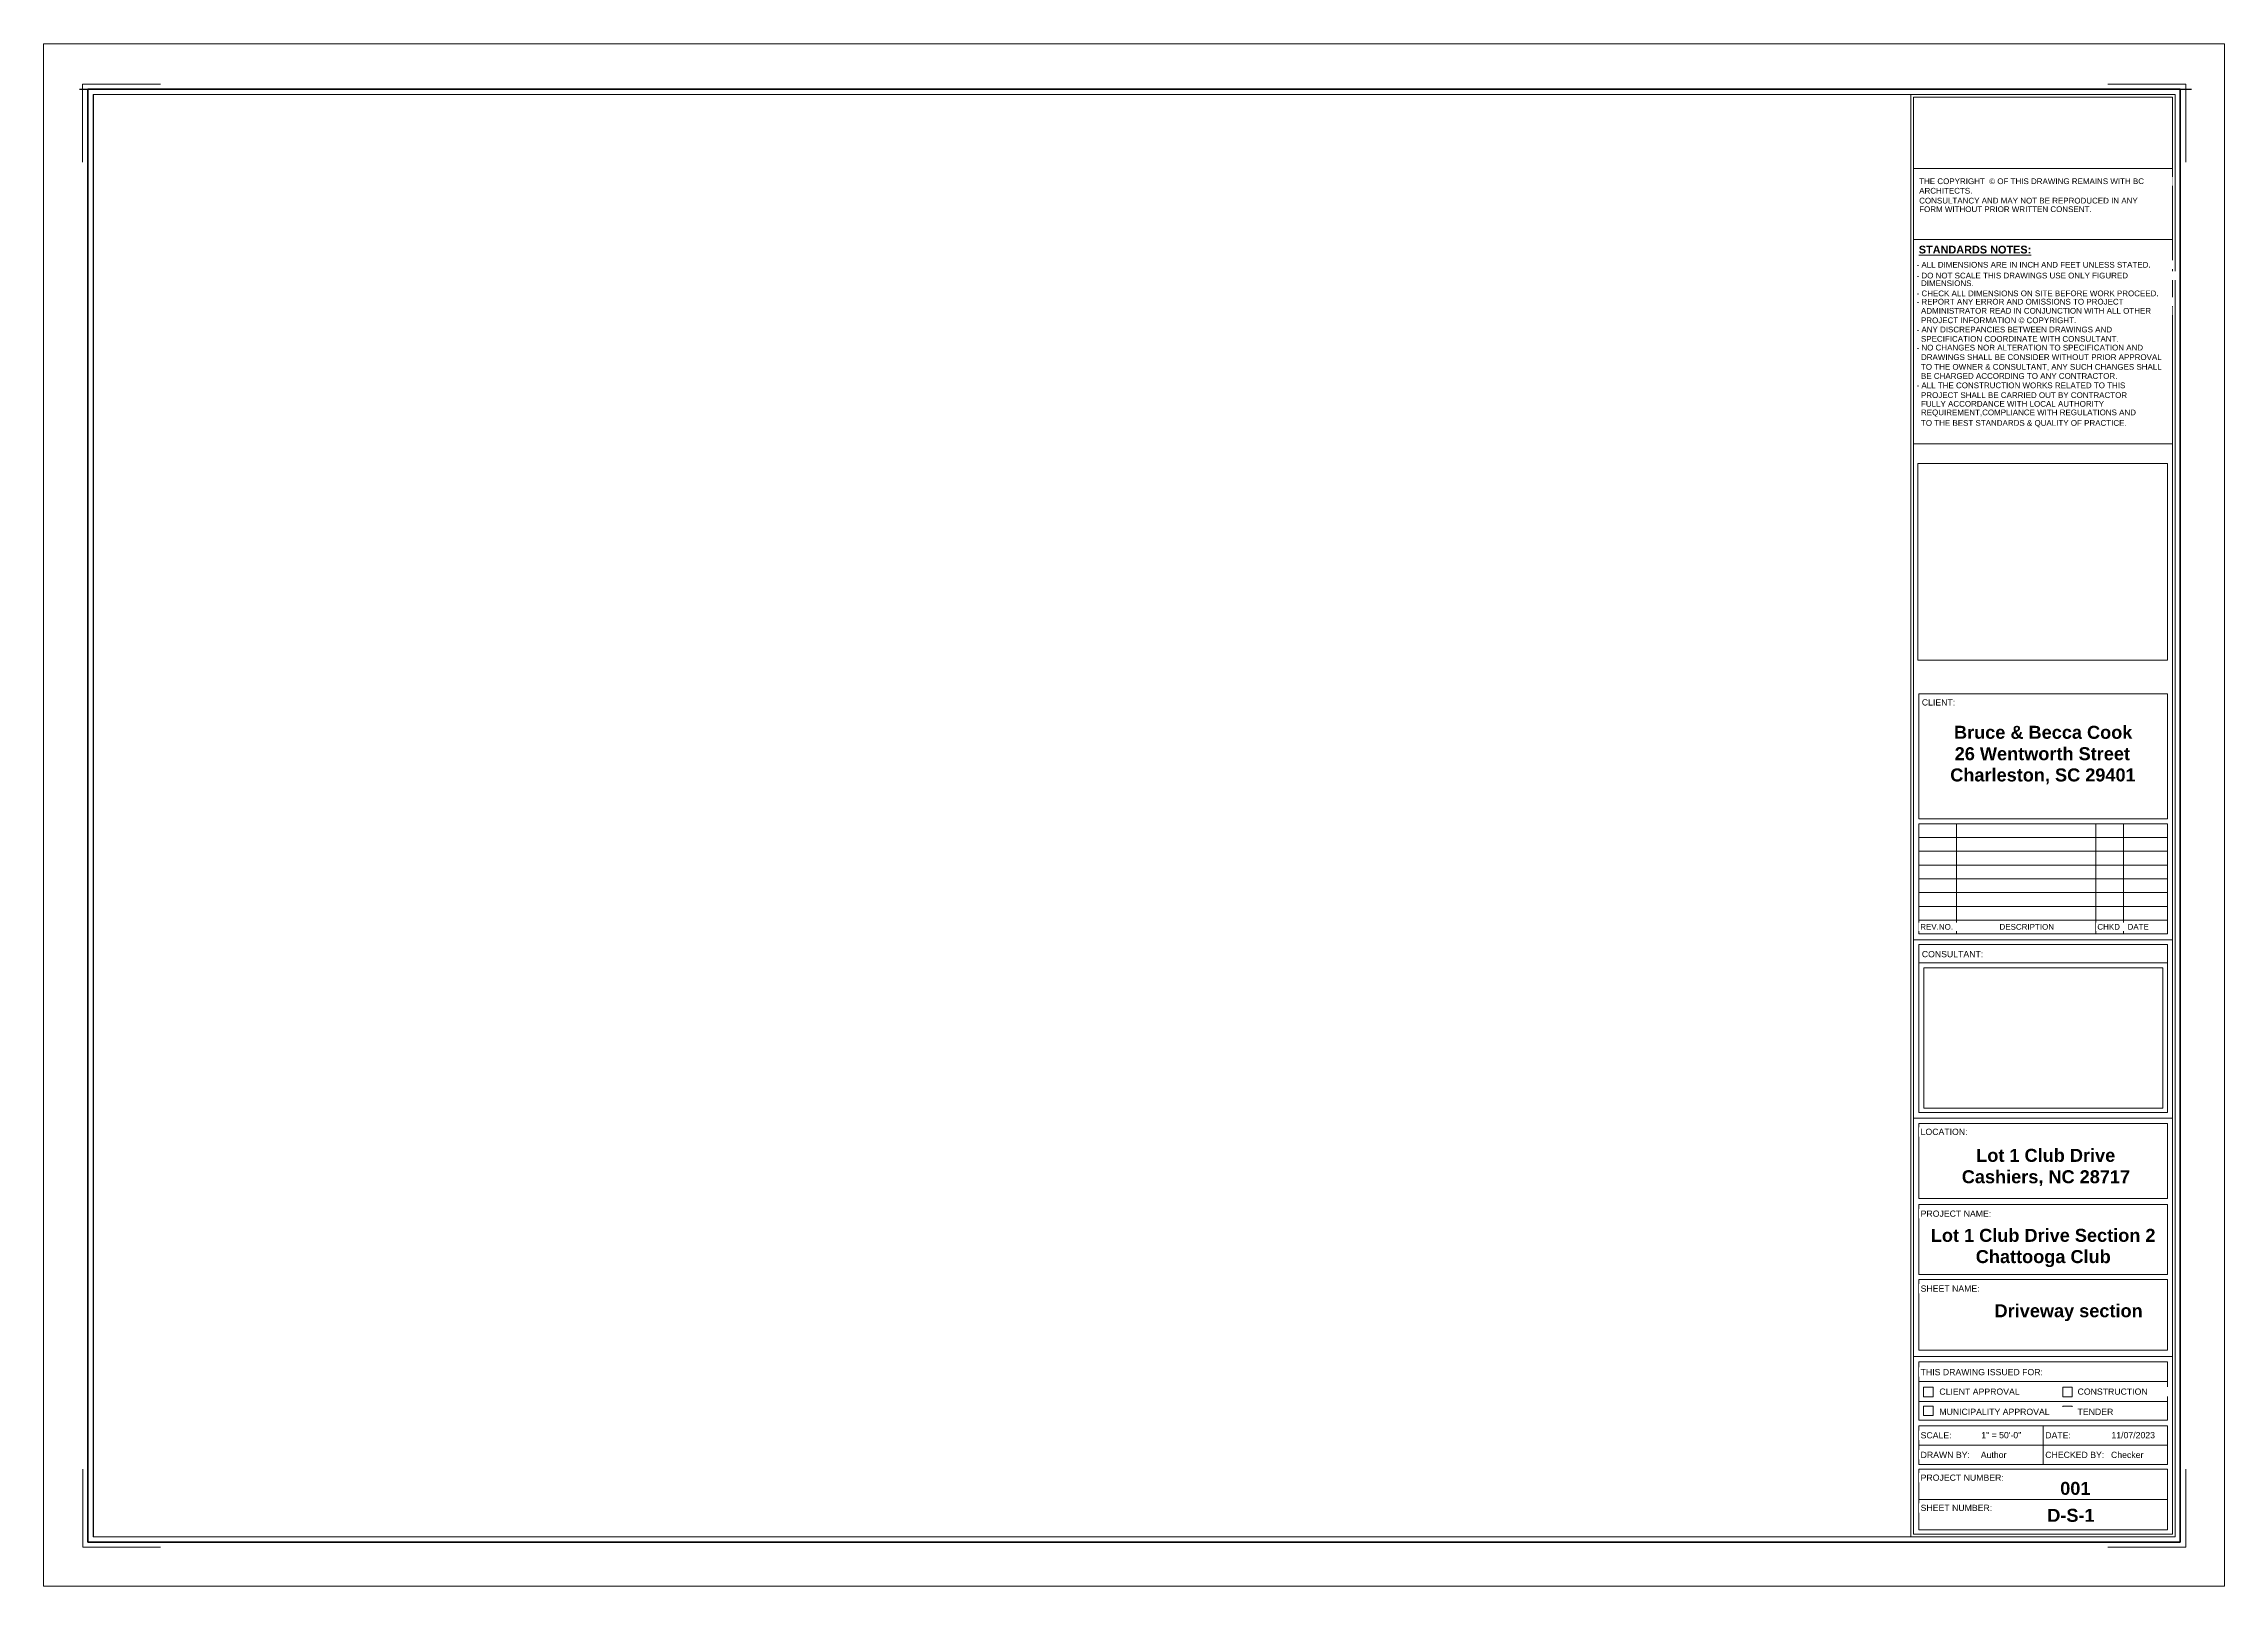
# Paper-space layout 'Section Sheet - (1)' of a CAD drawing. Header units: feet. Extents: x 0.3 to 16, y 0.2 to 11.3.
import ezdxf

# ---------------------------------------------------------------- set-up
doc = ezdxf.new("R2010")
doc.units = ezdxf.units.FT
doc.header["$MEASUREMENT"] = 0
for name, color, linetype, lineweight in [('G-ANNO-TTLB', 6, 'Continuous', 9), ('G-ANNO-TTLB-MEDM', 33, 'Continuous', 20), ('G-ANNO-TTLB-THIN', 151, 'Continuous', 9), ('G-ANNO-TTLB-WIDE', 214, 'Continuous', 50)]:
    doc.layers.add(name, color=color, linetype=linetype, lineweight=lineweight)
doc.layers.add('G-SHBD', color=7, linetype='Continuous')
doc.styles.add('Arial', font='arial.ttf', dxfattribs={"height": 37.5})
doc.styles.add('Arial_1', font='arial.ttf', dxfattribs={"height": 42.1875})
doc.styles.add('Arial_B', font='arialbd.ttf', dxfattribs={"height": 0.059055})
doc.styles.add('Arial_B_1', font='arialbd.ttf', dxfattribs={"height": 0.098425})
picture_1 = doc.add_image_def('image1.png', size_in_pixel=(1453, 721))
picture_2 = doc.add_image_def('image2.png', size_in_pixel=(779, 613))

# ---------------------------------------------------------------- blocks, each defined once
blk = doc.blocks.new('A3 pro - A3-PRO-378740-SITE PLAN')
at = {"layer": 'G-ANNO-TTLB'}
for p, q in [((25.454, 0.014), (25.454, 11.706)), ((25.454, 11.706), (41.99, 11.706)), ((41.99, 11.706), (41.99, 0.014)), ((41.99, 0.014), (25.454, 0.014))]:
    blk.add_line(p, q, dxfattribs=at)
at = {"layer": 'G-ANNO-TTLB-MEDM'}
for p, q in [((41.615, 11.321), (25.829, 11.321)), ((25.829, 11.321), (25.829, 0.388)), ((39.612, 0.388), (39.612, 11.321)), ((41.595, 11.301), (39.632, 11.301)), ((39.632, 0.408), (39.632, 11.301)), ((41.105, 11.399), (41.696, 11.399)), ((41.595, 11.301), (41.595, 0.408)), ((41.615, 11.321), (41.615, 0.388)), ((41.696, 11.399), (41.696, 10.808)), ((39.632, 10.76), (41.595, 10.76)), ((39.632, 10.222), (41.595, 10.222)), ((39.632, 8.672), (41.595, 8.672)), ((39.673, 5.832), (39.673, 6.778)), ((39.673, 6.778), (41.558, 6.778)), ((41.558, 6.778), (41.558, 5.832)), ((41.558, 5.832), (39.673, 5.832)), ((39.673, 4.959), (39.673, 5.793)), ((39.673, 5.793), (41.558, 5.793)), ((39.959, 5.793), (39.959, 4.959)), ((41.015, 5.793), (41.015, 4.959)), ((41.224, 5.793), (41.224, 4.959)), ((41.558, 5.793), (41.558, 4.959)), ((39.673, 5.689), (41.558, 5.689)), ((39.673, 5.585), (41.558, 5.585)), ((39.673, 5.48), (41.558, 5.48)), ((39.673, 5.376), (41.558, 5.376)), ((39.673, 5.272), (41.558, 5.272)), ((39.673, 5.167), (41.558, 5.167)), ((39.673, 5.063), (41.558, 5.063)), ((39.632, 4.913), (41.595, 4.913)), ((41.558, 4.959), (39.673, 4.959)), ((39.673, 3.606), (39.673, 4.878)), ((39.673, 4.878), (41.558, 4.878)), ((41.558, 4.878), (41.558, 3.606)), ((39.673, 4.739), (41.558, 4.739)), ((39.632, 3.563), (41.595, 3.563)), ((41.558, 3.606), (39.673, 3.606)), ((39.673, 2.952), (39.673, 3.522)), ((39.673, 3.522), (41.558, 3.522)), ((41.558, 3.522), (41.558, 2.952)), ((41.558, 2.952), (39.673, 2.952)), ((39.673, 2.378), (39.673, 2.908)), ((39.673, 2.908), (41.558, 2.908)), ((41.558, 2.908), (41.558, 2.378)), ((41.558, 2.378), (39.673, 2.378)), ((39.673, 1.803), (39.673, 2.34)), ((39.673, 2.34), (41.558, 2.34)), ((41.558, 2.34), (41.558, 1.803)), ((39.632, 1.755), (41.595, 1.755)), ((41.558, 1.803), (39.673, 1.803)), ((39.673, 1.272), (39.673, 1.714)), ((39.673, 1.714), (41.558, 1.714)), ((41.558, 1.714), (41.558, 1.272)), ((39.673, 1.567), (41.558, 1.567)), ((39.708, 1.45), (39.708, 1.522)), ((39.708, 1.522), (39.78, 1.522)), ((39.78, 1.522), (39.78, 1.45)), ((40.763, 1.45), (40.763, 1.522)), ((40.763, 1.522), (40.835, 1.522)), ((40.835, 1.522), (40.835, 1.45)), ((39.673, 1.415), (41.558, 1.415)), ((39.78, 1.45), (39.708, 1.45)), ((39.78, 1.379), (39.708, 1.379)), ((39.708, 1.379), (39.708, 1.308)), ((39.78, 1.308), (39.78, 1.379)), ((40.835, 1.45), (40.763, 1.45)), ((40.835, 1.379), (40.763, 1.379)), ((40.763, 1.379), (40.763, 1.308)), ((40.835, 1.308), (40.835, 1.379)), ((41.558, 1.272), (39.673, 1.272)), ((39.673, 0.937), (39.673, 1.231)), ((39.673, 1.231), (41.558, 1.231)), ((39.708, 1.308), (39.78, 1.308)), ((40.615, 1.231), (40.615, 0.937)), ((40.763, 1.308), (40.835, 1.308)), ((41.558, 1.231), (41.558, 0.937)), ((39.673, 1.084), (41.558, 1.084)), ((41.558, 0.937), (39.673, 0.937)), ((39.673, 0.442), (39.673, 0.901)), ((39.673, 0.901), (41.558, 0.901)), ((41.558, 0.901), (41.558, 0.442)), ((41.696, 0.31), (41.696, 0.901)), ((39.673, 0.671), (41.558, 0.671)), ((25.829, 0.388), (41.615, 0.388)), ((39.632, 0.408), (41.595, 0.408)), ((41.558, 0.442), (39.673, 0.442)), ((41.105, 0.31), (41.696, 0.31))]:
    blk.add_line(p, q, dxfattribs=at)
at = {"layer": 'G-ANNO-TTLB-THIN'}
for p, q in [((25.749, 11.4), (26.34, 11.4)), ((25.749, 10.809), (25.749, 11.4)), ((25.75, 0.901), (25.75, 0.31)), ((25.75, 0.31), (26.341, 0.31))]:
    blk.add_line(p, q, dxfattribs=at)
at = {"layer": 'G-ANNO-TTLB-WIDE'}
for p, q in [((25.789, 11.36), (25.789, 0.349)), ((41.654, 11.36), (25.789, 11.36)), ((39.48, 11.36), (41.654, 11.36)), ((41.654, 11.36), (41.654, 0.349)), ((25.789, 0.349), (41.654, 0.349))]:
    blk.add_line(p, q, dxfattribs=at)
at = {"layer": 'G-ANNO-TTLB'}
image = blk.add_image(picture_2, insert=(39.665, 7.034), size_in_units=(1.892, 1.489), dxfattribs=at)
image.dxf.flags = 7
image = blk.add_image(picture_1, insert=(39.711, 3.639), size_in_units=(1.811, 1.063), dxfattribs=at)
image.dxf.flags = 7
at = {"layer": 'G-ANNO-TTLB', "attachment_point": 1, "bg_fill": 3, "box_fill_scale": 1.25, "bg_fill_color": 256, "bg_fill_true_color": 13158600, "bg_fill_transparency": 0}
for s, insert, char_height, width, style in [('THE COPYRIGHT  © OF THIS DRAWING REMAINS WITH BC ', (39.675, 10.685), 0.04331, 1.91171, 'Arial_1'), ('- ALL DIMENSIONS ARE IN INCH AND FEET UNLESS STATED.', (39.655, 10.052), 0.04331, 1.93938, 'Arial_1'), ('CLIENT:', (39.695, 6.737), 0.0472, 0.32825, 'Arial'), ('REV.NO.', (39.683, 5.034), 0.0433, 0.30931, 'Arial_1'), ('DESCRIPTION', (40.284, 5.034), 0.04331, 0.50816, 'Arial_1'), ('CHKD', (41.026, 5.034), 0.0433, 0.21147, 'Arial_1'), ('CONSULTANT:', (39.695, 4.829), 0.04724, 0.59653, 'Arial'), ('LOCATION:', (39.686, 3.482), 0.0472, 0.46081, 'Arial'), ('PROJECT NAME:', (39.686, 2.862), 0.04724, 0.69122, 'Arial'), ('SHEET NAME:', (39.686, 2.294), 0.04724, 0.57759, 'Arial'), ('CLIENT APPROVAL', (39.828, 1.513), 0.04724, 0.77959, 'Arial'), ('SCALE:', (39.686, 1.182), 0.0472, 0.30616, 'Arial'), ('DATE:', (40.631, 1.182), 0.0472, 0.2525, 'Arial'), ('PROJECT NUMBER:', (39.686, 0.861), 0.04724, 0.81431, 'Arial'), ('SHEET NUMBER:', (39.686, 0.632), 0.04724, 0.70069, 'Arial')]:
    blk.add_mtext(s, dxfattribs=dict(at, insert=insert, char_height=char_height, width=width, style=style))
for s, insert, char_height, width, style in [('ARCHITECTS.', (39.675, 10.613), 0.04331, 0.49237, 'Arial_1'), ('\\LSTANDARDS NOTES:', (39.672, 10.175), 0.05906, 1.02578, 'Arial_B'), ('- DO NOT SCALE THIS DRAWINGS USE ONLY FIGURED', (39.655, 9.97), 0.04331, 1.95385, 'Arial_1'), ('DATE', (41.255, 5.034), 0.0433, 0.19569, 'Arial_1'), ('MUNICIPALITY APPROVAL', (39.828, 1.36), 0.04724, 1.07313, 'Arial'), ('DRAWN BY:', (39.686, 1.034), 0.0472, 0.49553, 'Arial'), ('CHECKED BY:', (40.631, 1.034), 0.04724, 0.58391, 'Arial')]:
    blk.add_mtext(s, dxfattribs=dict(at, insert=insert, char_height=char_height, width=width, style=style))
for s, insert, char_height, width, style in [('CONSULTANCY AND MAY NOT BE REPRODUCED IN ANY ', (39.675, 10.538), 0.04331, 1.89643, 'Arial_1'), ('  DIMENSIONS.', (39.655, 9.912), 0.04331, 0.53656, 'Arial_1'), ('CONSTRUCTION', (40.876, 1.513), 0.04724, 0.68491, 'Arial')]:
    blk.add_mtext(s, dxfattribs=dict(at, insert=insert, char_height=char_height, width=width, style=style))
for s, insert, char_height, width, style in [('FORM WITHOUT PRIOR WRITTEN CONSENT.', (39.675, 10.473), 0.04331, 1.61916, 'Arial_1'), ('- CHECK ALL DIMENSIONS ON SITE BEFORE WORK PROCEED.', (39.655, 9.835), 0.04331, 1.9249, 'Arial_1'), ('THIS DRAWING ISSUED FOR:', (39.686, 1.661), 0.04724, 1.21831, 'Arial'), ('TENDER', (40.876, 1.36), 0.0472, 0.35034, 'Arial')]:
    blk.add_mtext(s, dxfattribs=dict(at, insert=insert, char_height=char_height, width=width, style=style))
at = {"layer": 'G-ANNO-TTLB', "insert": (39.655, 9.772), "char_height": 0.04331, "width": 1.94741, "attachment_point": 1, "style": 'Arial_1', "bg_fill": 3, "box_fill_scale": 1.25, "bg_fill_color": 256, "bg_fill_true_color": 13158600, "bg_fill_transparency": 0}
blk.add_mtext('- REPORT ANY ERROR AND OMISSIONS TO PROJECT', dxfattribs=at)
at = {"layer": 'G-ANNO-TTLB', "insert": (39.655, 9.703), "char_height": 0.04331, "width": 1.92809, "attachment_point": 1, "style": 'Arial_1', "bg_fill": 3, "box_fill_scale": 1.25, "bg_fill_color": 256, "bg_fill_true_color": 13158600, "bg_fill_transparency": 0}
blk.add_mtext('  ADMINISTRATOR READ IN CONJUNCTION WITH ALL OTHER', dxfattribs=at)
at = {"layer": 'G-ANNO-TTLB', "insert": (39.655, 9.631), "char_height": 0.04331, "width": 1.50238, "attachment_point": 1, "style": 'Arial_1', "bg_fill": 3, "box_fill_scale": 1.25, "bg_fill_color": 256, "bg_fill_true_color": 13158600, "bg_fill_transparency": 0}
blk.add_mtext('  PROJECT INFORMATION © COPYRIGHT.', dxfattribs=at)
at = {"layer": 'G-ANNO-TTLB', "insert": (39.655, 9.561), "char_height": 0.04331, "width": 1.83062, "attachment_point": 1, "style": 'Arial_1', "bg_fill": 3, "box_fill_scale": 1.25, "bg_fill_color": 256, "bg_fill_true_color": 13158600, "bg_fill_transparency": 0}
blk.add_mtext('- ANY DISCREPANCIES BETWEEN DRAWINGS AND', dxfattribs=at)
at = {"layer": 'G-ANNO-TTLB', "insert": (39.655, 9.49), "char_height": 0.04331, "width": 1.88744, "attachment_point": 1, "style": 'Arial_1', "bg_fill": 3, "box_fill_scale": 1.25, "bg_fill_color": 256, "bg_fill_true_color": 13158600, "bg_fill_transparency": 0}
blk.add_mtext('  SPECIFICATION COORDINATE WITH CONSULTANT.', dxfattribs=at)
at = {"layer": 'G-ANNO-TTLB', "insert": (39.655, 9.424), "char_height": 0.04331, "width": 1.9205, "attachment_point": 1, "style": 'Arial_1', "bg_fill": 3, "box_fill_scale": 1.25, "bg_fill_color": 256, "bg_fill_true_color": 13158600, "bg_fill_transparency": 0}
blk.add_mtext('- NO CHANGES NOR ALTERATION TO SPECIFICATION AND', dxfattribs=at)
at = {"layer": 'G-ANNO-TTLB', "insert": (39.655, 9.352), "char_height": 0.04331, "width": 1.92429, "attachment_point": 1, "style": 'Arial_1', "bg_fill": 3, "box_fill_scale": 1.25, "bg_fill_color": 256, "bg_fill_true_color": 13158600, "bg_fill_transparency": 0}
blk.add_mtext('  DRAWINGS SHALL BE CONSIDER WITHOUT PRIOR APPROVAL', dxfattribs=at)
at = {"layer": 'G-ANNO-TTLB', "insert": (39.655, 9.278), "char_height": 0.04331, "width": 1.9205, "attachment_point": 1, "style": 'Arial_1', "bg_fill": 3, "box_fill_scale": 1.25, "bg_fill_color": 256, "bg_fill_true_color": 13158600, "bg_fill_transparency": 0}
blk.add_mtext('  TO THE OWNER & CONSULTANT, ANY SUCH CHANGES SHALL', dxfattribs=at)
at = {"layer": 'G-ANNO-TTLB', "insert": (39.655, 9.209), "char_height": 0.04331, "width": 1.88428, "attachment_point": 1, "style": 'Arial_1', "bg_fill": 3, "box_fill_scale": 1.25, "bg_fill_color": 256, "bg_fill_true_color": 13158600, "bg_fill_transparency": 0}
blk.add_mtext('  BE CHARGED ACCORDING TO ANY CONTRACTOR.', dxfattribs=at)
at = {"layer": 'G-ANNO-TTLB', "insert": (39.655, 9.138), "char_height": 0.04331, "width": 1.90342, "attachment_point": 1, "style": 'Arial_1', "bg_fill": 3, "box_fill_scale": 1.25, "bg_fill_color": 256, "bg_fill_true_color": 13158600, "bg_fill_transparency": 0}
blk.add_mtext('- ALL THE CONSTRUCTION WORKS RELATED TO THIS', dxfattribs=at)
at = {"layer": 'G-ANNO-TTLB', "insert": (39.655, 9.064), "char_height": 0.04331, "width": 1.88824, "attachment_point": 1, "style": 'Arial_1', "bg_fill": 3, "box_fill_scale": 1.25, "bg_fill_color": 256, "bg_fill_true_color": 13158600, "bg_fill_transparency": 0}
blk.add_mtext('  PROJECT SHALL BE CARRIED OUT BY CONTRACTOR', dxfattribs=at)
at = {"layer": 'G-ANNO-TTLB', "insert": (39.655, 8.998), "char_height": 0.04331, "width": 1.75172, "attachment_point": 1, "style": 'Arial_1', "bg_fill": 3, "box_fill_scale": 1.25, "bg_fill_color": 256, "bg_fill_true_color": 13158600, "bg_fill_transparency": 0}
blk.add_mtext('  FULLY ACCORDANCE WITH LOCAL AUTHORITY', dxfattribs=at)
at = {"layer": 'G-ANNO-TTLB', "insert": (39.655, 8.933), "char_height": 0.04331, "width": 1.87875, "attachment_point": 1, "style": 'Arial_1', "bg_fill": 3, "box_fill_scale": 1.25, "bg_fill_color": 256, "bg_fill_true_color": 13158600, "bg_fill_transparency": 0}
blk.add_mtext('  REQUIREMENT,COMPLIANCE WITH REGULATIONS AND', dxfattribs=at)
at = {"layer": 'G-ANNO-TTLB', "insert": (39.655, 8.853), "char_height": 0.04331, "width": 1.88254, "attachment_point": 1, "style": 'Arial_1', "bg_fill": 3, "box_fill_scale": 1.25, "bg_fill_color": 256, "bg_fill_true_color": 13158600, "bg_fill_transparency": 0}
blk.add_mtext('  TO THE BEST STANDARDS & QUALITY OF PRACTICE.', dxfattribs=at)

psp = doc.layouts.new('Section Sheet - (1)')

# ---------------------------------------------------------------- linework, layer by layer
at = {"layer": 'G-SHBD', "color": 10}
psp.add_line((0.547, 10.952), (15.761, 10.952), dxfattribs=at)

# ---------------------------------------------------------------- viewports
at = {"layer": '0', "view_target_point": (6362.081, -5177.732)}
psp.add_viewport(center=(7.192, 5.721), size=(13.091, 10.38595), view_center_point=(0, 0), view_height=207.719, dxfattribs=at)

# ---------------------------------------------------------------- next in the draw order: block references
at = {"layer": 'G-ANNO-TTLB', "xscale": 0.95, "yscale": 0.95, "zscale": 0.95}
psp.add_blockref('A3 pro - A3-PRO-378740-SITE PLAN', (-23.893, 0.159), dxfattribs=at)

# ---------------------------------------------------------------- next in the draw order: texts
at = {"layer": 'G-ANNO-TTLB', "attachment_point": 1}
for s, insert, char_height, width, style in [('Bruce & Becca Cook', (14.049, 6.368), 0.0935, 1.55019, 'Arial_B_1'), ('26 Wentworth Street', (14.054, 6.214), 0.0935, 1.5352, 'Arial_B_1'), ('Charleston, SC 29401', (14.022, 6.061), 0.0935, 1.61316, 'Arial_B_1'), ('Lot 1 Club Drive', (14.209, 3.322), 0.0935, 1.21437, 'Arial_B_1'), ('Cashiers, NC 28717', (14.105, 3.168), 0.0935, 1.46324, 'Arial_B_1'), ('Lot 1 Club Drive Section 2', (13.882, 2.746), 0.0935, 1.96098, 'Arial_B_1'), ('Chattooga Club', (14.206, 2.593), 0.0935, 1.17539, 'Arial_B_1'), ('Driveway section', (14.341, 2.203), 0.0935, 1.06487, 'Arial_B_1'), (' 1" = 50\'-0"', (14.228, 1.283), 0.04488, 0.40179, 'Arial'), ('11/07/2023', (15.183, 1.283), 0.0449, 0.36281, 'Arial'), ('Author', (14.242, 1.141), 0.0449, 0.23987, 'Arial'), ('Checker', (15.18, 1.141), 0.0449, 0.30584, 'Arial'), ('001', (14.814, 0.924), 0.0935, 0.26086, 'Arial_B_1'), ('D-S-1', (14.721, 0.73), 0.0935, 0.37181, 'Arial_B_1')]:
    psp.add_mtext(s, dxfattribs=dict(at, insert=insert, char_height=char_height, width=width, style=style))

doc.saveas('drawing.dxf')
